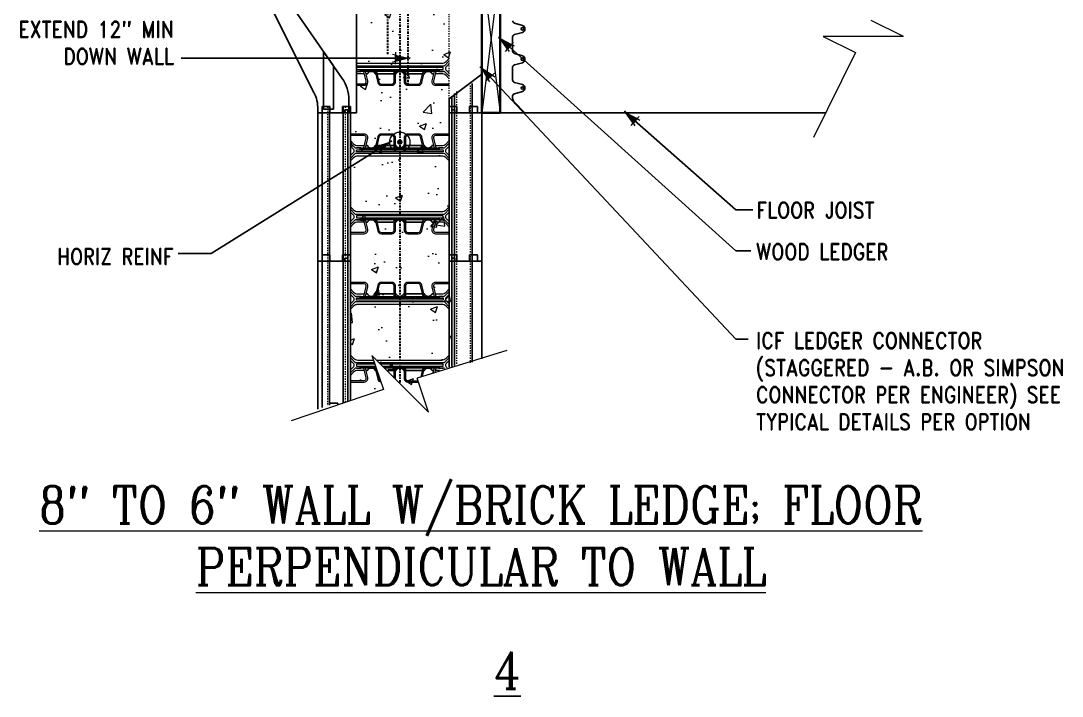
# Model space of a CAD drawing. Header units: inches. Extents: x -27.6 to 57.6, y 47.4 to 133.3.
# Drawn here: x -26.7 to 57.6, y 47.4 to 102 of the extents above; entities that cross this region are included whole.
import ezdxf

# ---------------------------------------------------------------- set-up
doc = ezdxf.new("R2010")
doc.units = ezdxf.units.IN
doc.header["$MEASUREMENT"] = 0
for name, pattern in [('CENTER', [2, 1.25, -0.25, 0.25, -0.25]), ('DASHED2', [0.375, 0.25, -0.125]), ('HIDDEN', [0.375, 0.25, -0.125]), ('HIDDEN2', [0.1875, 0.125, -0.0625])]:
    doc.linetypes.add(name, pattern=pattern)
doc.layers.get('Defpoints').update_dxf_attribs({"color": 252})
for name, color, linetype, lineweight in [('A2 Hatch', 8, 'Continuous', 9), ('A4 medium', 7, 'Continuous', 35), ('DETAILS', 7, 'Continuous', 13), ('DIM', 3, 'Continuous', 13), ('REBAR', 2, 'CENTER', 30)]:
    doc.layers.add(name, color=color, linetype=linetype, lineweight=lineweight)
doc.styles.add('ARCTEXT', font='arctext.shx', dxfattribs={"width": 0.85})
doc.styles.add('RomanC', font='romanc.shx', dxfattribs={"width": 0.85, "height": 5})
doc.styles.add('ROMAND', font='romand.shx', dxfattribs={"width": 0.85})
doc.dimstyles.new('ARCTEXT1-4', dxfattribs={"dimtxt": 4, "dimasz": 2, "dimexe": 2, "dimexo": 2, "dimgap": 2, "dimtad": 1, "dimdec": 4, "dimzin": 3, "dimdsep": 46, "dimlunit": 4, "dimtxsty": 'ARCTEXT', "dimblk": 'ARCHTICK', "dimcen": 2, "dimaunit": 1, "dimadec": 0, "dimazin": 0, "dimtfac": 1, "dimtdec": 4, "dimtmove": 2, "dimatfit": 3, "dimldrblk": 'arrow', "dimfxl": 1, "dimtolj": 1, "dimtzin": 0, "dimarcsym": 0})

# ---------------------------------------------------------------- blocks, each defined once
blk = doc.blocks.new('_ArchTick')
at = {"color": 0, "linetype": 'ByBlock', "const_width": 0.15}
blk.add_lwpolyline([(-0.5, -0.5), (0.5, 0.5)], dxfattribs=at)
blk = doc.blocks.new('arrow')
at = {"layer": 'DIM'}
blk.add_hatch(color=253, dxfattribs=at).paths.add_polyline_path([(-2, 0.5), (-2, -0.5), (0, 0)])
at = {"layer": 'DIM', "lineweight": 9}
for points in [[(-2, 0.98), (-2, 0.5), (-2.47, 0.62)], [(0.37, 0.09), (0, 0)], [(0.37, -0.09), (0, 0)], [(-2, -0.98), (-2, -0.5), (-2.47, -0.62)]]:
    blk.add_lwpolyline(points, dxfattribs=at)
at = {"layer": 'DIM', "lineweight": 15}
blk.add_lwpolyline([(0, 0), (-2, -0.5), (-2, 0.5), (0, 0)], dxfattribs=at)

msp = doc.modelspace()

# ---------------------------------------------------------------- hatches: boundary and pattern name
at = {"layer": 'A2 Hatch', "ltscale": 0.15}
h = msp.add_hatch(dxfattribs=at)
h.set_pattern_fill('AR-CONC', color=256, scale=0.8, style=0)
h.set_pattern_definition([(50, (-3081.6697, 545.035), (5.7380815, -0.502017), [0.6, -6.6]), (355, (-3081.6697, 545.035), (-1.110011, 6.017537), [0.48, -5.28]), (100.45145, (-3081.1915, 544.993), (4.628071, 5.51552), [0.509922, -5.609137]), (46.1842, (-3081.67, 546.635), (8.537928, -1.324152), [0.9, -9.9]), (96.63564, (-3080.958, 546.5245), (7.477296, 7.792949), [0.764882, -8.413704]), (351.1842, (-3081.67, 546.635), (7.477296, 7.79295), [0.72, -7.92]), (21, (-3080.8697, 546.235), (4.7752564, -3.220951), [0.6, -6.6]), (326, (-3080.8697, 546.235), (1.946523, 5.8012), [0.48, -5.28]), (71.45144, (-3080.4717, 545.9664), (6.721779, 2.580249), [0.509922, -5.609137]), (37.5, (-3081.6697, 545.0348), (0.0972788, 2.6631508), [0, -5.216, 0, -5.36, 0, -5.3]), (7.5, (-3081.6697, 545.0348), (2.1045563, 3.1552937), [0, -3.056, 0, -5.096, 0, -2.02]), (327.5, (-3083.4537, 545.0348), (4.2705795, -0.180439), [0, -2, 0, -6.24, 0, -8.28]), (317.5, (-3084.2537, 545.035), (4.6654894, 0.80084), [0, -2.6, 0, -4.144, 0, -5.88])])
h.paths.add_polyline_path([(2.186, 128.948), (0.2, 128.274), (0, 71.259), (2.87, 72.232), (1.934, 74.992), (6.53, 70.396), (5.594, 73.156), (8.2, 74.04), (8.195, 106.621), (6.195, 106.621), (6.195, 130.308), (4.91, 129.872), (5.846, 127.112), (1.25, 131.708)])
h = msp.add_hatch(color=256, dxfattribs=at)
edge = h.paths.add_edge_path()
edge.add_arc((4, 92.231), 0.224, 0, 360)

# ---------------------------------------------------------------- linework, layer by layer
at = {"color": 1}
for p, q in [((-7.07, 106.604), (-0.661, 97.376)), ((0.5, 94.604), (0.5, 106.604)), ((10.625, 106.604), (10.625, 94.604)), ((-2.944, 96.239), (-6.993, 104.311)), ((-2.175, 94.894), (-2.175, 99.556)), ((-1.375, 98.404), (-2.175, 99.556)), ((-1.375, 94.894), (-1.375, 98.404)), ((8, 95.738), (10.625, 97.738)), ((9.86, 96.973), (9.86, 94.604)), ((8.415, 96.153), (8.415, 94.604)), ((-0.125, 95.665), (-0.125, 94.604)), ((8, 95.738), (8, 94.604)), ((8.2, 95.938), (8.2, 94.604)), ((-2.625, 94.604), (-2.625, 94.894)), ((-2.625, 94.604), (0, 94.604)), ((-2.625, 94.604), (-2.625, 82.604)), ((-2.625, 94.604), (-0.45, 94.604)), ((0.5, 94.604), (-2.625, 94.604)), ((-2.275, 95.104), (-1.65, 95.104)), ((-2.275, 95.104), (-2.275, 82.604)), ((-2.175, 94.894), (-1.375, 94.894)), ((-1.7, 95.104), (-1.7, 82.604)), ((-0.575, 94.604), (-1.7, 94.604)), ((-1.65, 95.104), (-1.65, 94.604)), ((-0.625, 95.104), (-0.625, 94.604)), ((-0.625, 95.104), (0, 95.104)), ((-0.575, 95.104), (-0.575, 82.604)), ((-0.45, 94.854), (-0.45, 94.604)), ((-0.45, 94.854), (-0.2, 94.854)), ((-0.2, 94.854), (-0.2, 82.604)), ((-0.2, 94.604), (0, 94.604)), ((0, 95.104), (0, 82.604)), ((8, 95.104), (8, 82.604)), ((8, 95.104), (8.625, 95.104)), ((8, 94.604), (10.625, 94.604)), ((8, 94.604), (8.2, 94.604)), ((8.2, 94.854), (8.2, 82.604)), ((8.2, 94.854), (8.45, 94.854)), ((8.415, 94.604), (10.625, 94.604)), ((8.415, 94.604), (8.415, 82.604)), ((8.45, 94.854), (8.45, 94.604)), ((8.625, 95.104), (8.625, 94.604)), ((9.65, 95.104), (9.65, 94.604)), ((9.65, 95.104), (10.275, 95.104)), ((9.86, 94.604), (9.86, 82.604)), ((10.275, 95.104), (10.275, 94.604)), ((10.625, 94.604), (10.625, 82.604)), ((-2.625, 82.604), (0, 82.604)), ((-2.625, 82.604), (-2.625, 70.631)), ((-2.625, 82.604), (-0.45, 82.604)), ((-2.275, 83.104), (-1.65, 83.104)), ((-2.275, 83.104), (-2.275, 70.749)), ((-1.7, 83.104), (-1.7, 70.944)), ((-0.575, 82.604), (-1.7, 82.604)), ((-1.65, 83.104), (-1.65, 82.604)), ((-0.625, 83.104), (-0.625, 82.604)), ((-0.625, 83.104), (0, 83.104)), ((-0.575, 83.104), (-0.575, 71.114)), ((-0.45, 82.854), (-0.45, 82.604)), ((-0.45, 82.854), (-0.2, 82.854)), ((-0.2, 82.854), (-0.2, 71.241)), ((-0.2, 82.604), (0, 82.604)), ((0, 83.104), (0, 71.309)), ((8, 83.104), (8, 74.022)), ((8, 83.104), (8.625, 83.104)), ((8, 82.604), (10.625, 82.604)), ((8, 82.604), (8.2, 82.604)), ((8.2, 82.854), (8.2, 74.09)), ((8.2, 82.854), (8.45, 82.854)), ((8.415, 82.604), (10.625, 82.604)), ((8.415, 82.604), (8.415, 74.163)), ((8.45, 82.854), (8.45, 82.604)), ((8.625, 83.104), (8.625, 82.604)), ((9.65, 83.104), (9.65, 82.604)), ((9.65, 83.104), (10.275, 83.104)), ((9.86, 82.604), (9.86, 74.441)), ((10.275, 83.104), (10.275, 82.604)), ((10.625, 82.604), (10.625, 74.7)), ((-1.65, 71.104), (-1.025, 71.104)), ((-1.025, 71.104), (-1.025, 70.961)), ((-0.625, 71.104), (-0.625, 71.097)), ((-0.625, 71.104), (-0.605, 71.104))]:
    msp.add_line(p, q, dxfattribs=at)
at = {"ltscale": 0.15}
for p, q in [((13.271, 101.848), (13.926, 101.67)), ((13.271, 101.848), (13.926, 101.67)), ((13.926, 101.107), (13.271, 100.929)), ((13.926, 101.107), (13.271, 100.929)), ((13.124, 100.736), (13.124, 99.588)), ((13.124, 99.728), (13.124, 99.588)), ((13.124, 99.728), (13.124, 99.588)), ((13.271, 99.395), (13.926, 99.217)), ((13.271, 99.395), (13.926, 99.217)), ((13.926, 98.654), (13.271, 98.476)), ((13.926, 98.654), (13.271, 98.476)), ((13.125, 97.257), (13.125, 98.303)), ((13.125, 97.257), (13.125, 98.303)), ((13.927, 96.886), (13.272, 97.064)), ((13.927, 96.886), (13.272, 97.064)), ((13.272, 96.144), (13.927, 96.322)), ((13.272, 96.144), (13.927, 96.322)), ((13.125, 95.811), (13.125, 95.951)), ((13.125, 95.811), (13.125, 95.951)), ((14.125, 94.604), (13.271, 95.458)), ((14.125, 94.604), (13.271, 95.458)), ((-1.65, 94.604), (-0.625, 94.604)), ((12.125, 94.604), (38.442, 94.604)), ((-1.65, 82.604), (-0.625, 82.604))]:
    msp.add_line(p, q, dxfattribs=at)
at = {"color": 1, "linetype": 'HIDDEN', "ltscale": 0.02}
for p, q in [((-2.275, 95.104), (-1.65, 95.104)), ((-1.65, 95.104), (-1.65, 94.604)), ((-0.625, 95.104), (-0.625, 94.604)), ((-0.625, 95.104), (0, 95.104)), ((8, 95.104), (8.625, 95.104)), ((8.625, 95.104), (8.625, 94.604)), ((9.65, 95.104), (9.65, 94.604)), ((9.65, 95.104), (10.275, 95.104)), ((10.275, 95.104), (10.275, 94.604)), ((-2.275, 83.104), (-1.65, 83.104)), ((-1.65, 83.104), (-1.65, 82.604)), ((-0.625, 83.104), (-0.625, 82.604)), ((-0.625, 83.104), (0, 83.104)), ((8, 83.104), (8.625, 83.104)), ((8.625, 83.104), (8.625, 82.604)), ((9.65, 83.104), (9.65, 82.604)), ((9.65, 83.104), (10.275, 83.104)), ((10.275, 83.104), (10.275, 82.604)), ((-1.65, 71.104), (-1.025, 71.104)), ((-1.025, 71.104), (-1.025, 70.961)), ((-0.625, 71.104), (-0.625, 71.097)), ((-0.625, 71.104), (-0.605, 71.104))]:
    msp.add_line(p, q, dxfattribs=at)
at = {"ltscale": 0.15}
for centre in [(13.924, 101.391), (13.924, 101.391), (13.924, 98.938), (13.924, 98.938), (13.925, 96.602), (13.925, 96.602)]:
    msp.add_circle(centre, 0.1, dxfattribs=at)
for centre, radius, start, end in [((13.324, 102.041), 0.2, 180, 254.79988), ((13.324, 102.041), 0.2, 180, 254.79988), ((13.824, 101.388), 0.3, 290, 70), ((13.824, 101.388), 0.3, 290, 70), ((13.324, 100.736), 0.2, 105.20374, 180), ((13.324, 100.736), 0.2, 105.20374, 180), ((13.324, 99.588), 0.2, 180, 254.79988), ((13.324, 99.588), 0.2, 180, 254.79988), ((13.824, 98.936), 0.3, 290, 70), ((13.824, 98.936), 0.3, 290, 70), ((13.324, 98.283), 0.2, 105.20374, 174.10289), ((13.324, 98.283), 0.2, 105.20374, 174.10289), ((13.325, 97.257), 0.2, 180, 254.79626), ((13.325, 97.257), 0.2, 180, 254.79626), ((13.825, 96.604), 0.3, 290, 70), ((13.825, 96.604), 0.3, 290, 70), ((13.325, 95.951), 0.2, 105.20012, 180), ((13.325, 95.951), 0.2, 105.20012, 180), ((13.625, 95.811), 0.5, 180, 225), ((13.625, 95.811), 0.5, 180, 225)]:
    msp.add_arc(centre, radius, start, end, dxfattribs=at)
at = {"color": 1}
for centre, start, end in [((-3.125, 95.665), 360, 34.77783), ((-5.625, 94.894), 0, 26.64228)]:
    msp.add_arc(centre, 3, start, end, dxfattribs=at)
at = {"layer": 'A2 Hatch', "ltscale": 0.15}
for p, q in [((10.625, 106.604), (12.125, 94.604)), ((12.125, 106.604), (10.625, 94.604))]:
    msp.add_line(p, q, dxfattribs=at)
at = {"layer": 'A2 Hatch', "linetype": 'DASHED2', "ltscale": 0.15}
for p, q in [((8, 95.738), (8, 105.47)), ((8.575, 96.313), (8.575, 94.604)), ((9.7, 96.813), (9.7, 94.604)), ((-1.86, 95.104), (-1.86, 82.604)), ((-0.415, 95.104), (-0.415, 82.604)), ((8.575, 94.604), (8.575, 82.604)), ((9.7, 94.604), (9.7, 82.604)), ((-1.86, 83.104), (-1.86, 70.89)), ((-0.415, 83.104), (-0.415, 71.168)), ((8.575, 82.604), (8.575, 74.217)), ((9.7, 82.604), (9.7, 74.387))]:
    msp.add_line(p, q, dxfattribs=at)
at = {"layer": 'A2 Hatch', "linetype": 'HIDDEN2', "ltscale": 0.15}
for p, q in [((-2.275, 95.104), (-2.275, 94.604)), ((-1.65, 95.104), (-2.275, 95.104)), ((-1.65, 95.104), (-1.65, 94.604)), ((-0.625, 95.104), (-0.625, 94.604)), ((0, 95.104), (-0.625, 95.104)), ((0, 95.104), (0, 94.604))]:
    msp.add_line(p, q, dxfattribs=at)
at = {"layer": 'A2 Hatch', "ltscale": 0.15}
msp.add_circle((4, 92.231), 0.816, dxfattribs=at)
at = {"layer": 'A4 medium', "ltscale": 0.15}
msp.add_lwpolyline([(12.125, 94.604), (12.125, 106.604), (10.625, 106.604), (10.625, 94.604)], close=True, dxfattribs=at)
at = {"layer": 'DETAILS', "color": 6, "lineweight": 20}
for p, q in [((3.551, 73.754), (2.954, 73.754)), ((2.954, 73.754), (3.551, 73.754))]:
    msp.add_line(p, q, dxfattribs=at)
for points in [[(0.5, 98.616, 0.0537), (0.606, 98.604), (4, 98.604), (7.393, 98.604, 0.198912), (7.747, 98.751), (8, 99.003)], [(0.5, 98.404), (4, 98.404), (7.559, 98.404, 0.198912), (7.629, 98.433), (8, 98.803)], [(0.5, 96.954), (1.12, 96.954, 0.485338), (1.286, 97.164), (1.095, 97.954), (0.499, 97.954), (0.749, 97.954), (0.849, 97.954)], [(3.669, 97.754, 0.279322), (3.714, 97.781, -0.279322), (4, 97.954), (0.5, 97.954)], [(0.5, 96.824), (1.12, 96.824, 0.485338), (1.412, 97.194), (1.229, 97.954)], [(1.143, 97.754), (0.606, 97.754, 0.0537), (0.5, 97.743, 0.0537)], [(1.37, 97.754), (1.277, 97.754), (1.37, 97.754, 0.279322), (1.414, 97.781, -0.605918), (1.986, 97.781, 0.279322), (2.03, 97.754)], [(2, 97.954), (2.217, 97.054, 0.346495), (2.509, 96.824), (3.351, 96.824, 0.414214), (3.651, 97.124), (3.651, 97.954)], [(2.103, 97.954), (2.315, 97.077, 0.346495), (2.509, 96.924), (3.351, 96.924, 0.414214), (3.551, 97.124), (3.551, 97.954)], [(8, 97.555), (7.629, 97.925, 0.198912), (7.559, 97.954), (4, 97.954, -0.279322), (4.285, 97.781, 0.279322), (4.33, 97.754)], [(4.348, 97.954), (4.348, 97.124, 0.414214), (4.648, 96.824), (5.49, 96.824, 0.346495), (5.782, 97.054), (5.999, 97.954)], [(4.448, 97.954), (4.448, 97.124, 0.414214), (4.648, 96.924), (5.49, 96.924, 0.346495), (5.685, 97.077), (5.896, 97.954)], [(5.969, 97.754, 0.279322), (6.013, 97.781, -0.605918), (6.585, 97.781, 0.279322), (6.629, 97.754), (6.722, 97.754), (6.629, 97.754)], [(6.77, 97.954), (6.587, 97.194, 0.485338), (6.879, 96.824), (8, 96.824)], [(7.15, 97.954), (7.25, 97.954), (7.5, 97.954), (6.904, 97.954), (6.714, 97.164, 0.485338), (6.879, 96.954), (8, 96.954)], [(8, 97.355), (7.747, 97.608, 0.198912), (7.393, 97.754), (6.856, 97.754)], [(8, 98.553), (7.731, 98.285, 0.414214), (7.731, 98.073), (8, 97.805)], [(1.229, 91.754), (1.412, 92.514, 0.485338), (1.12, 92.884), (0, 92.884)], [(0.849, 91.754), (0.749, 91.754), (0.499, 91.754), (1.095, 91.754), (1.286, 92.544, 0.485338), (1.12, 92.754), (0, 92.754)], [(3.651, 91.754), (3.651, 92.584, 0.414214), (3.351, 92.884), (2.509, 92.884, 0.346495), (2.217, 92.654), (2, 91.754)], [(3.551, 91.754), (3.551, 92.584, 0.414214), (3.351, 92.784), (2.509, 92.784, 0.346495), (2.315, 92.631), (2.103, 91.754)], [(5.999, 91.754), (5.782, 92.654, 0.346495), (5.49, 92.884), (4.648, 92.884, 0.414214), (4.348, 92.584), (4.348, 91.754)], [(5.896, 91.754), (5.685, 92.631, 0.346495), (5.49, 92.784), (4.648, 92.784, 0.414214), (4.448, 92.584), (4.448, 91.754)], [(8, 92.884), (6.879, 92.884, 0.485338), (6.587, 92.514), (6.77, 91.754)], [(8, 92.754), (6.879, 92.754, 0.485338), (6.714, 92.544), (6.904, 91.754), (7.5, 91.754), (7.25, 91.754), (7.15, 91.754)], [(0, 92.353), (0.252, 92.101, 0.198912), (0.606, 91.954), (1.143, 91.954)], [(0, 92.153), (0.37, 91.783, 0.198912), (0.44, 91.754), (4, 91.754, -0.279322), (3.714, 91.927, 0.279322), (3.669, 91.954)], [(0, 91.155), (0.268, 91.423, 0.414214), (0.268, 91.635), (0, 91.903)], [(2.03, 91.954, 0.279322), (1.986, 91.927, -0.605918), (1.414, 91.927, 0.279322), (1.37, 91.954), (1.277, 91.954), (1.37, 91.954)], [(4.33, 91.954, 0.279322), (4.285, 91.927, -0.279322), (4, 91.754), (7.559, 91.754, 0.198912), (7.629, 91.783), (8, 92.153)], [(6.629, 91.954), (6.722, 91.954), (6.629, 91.954, 0.279322), (6.585, 91.927, -0.605918), (6.013, 91.927, 0.279322), (5.969, 91.954)], [(6.856, 91.954), (7.393, 91.954, 0.198912), (7.747, 92.101), (8, 92.353)], [(8, 91.903), (7.731, 91.635, 0.414214), (7.731, 91.423), (8, 91.155)], [(8, 90.905), (7.629, 91.275, 0.198912), (7.559, 91.304), (4, 91.304), (0.44, 91.304, 0.198912), (0.37, 91.275), (0, 90.905)], [(8, 90.705), (7.747, 90.958, 0.198912), (7.393, 91.104), (4, 91.104), (0.606, 91.104, 0.198912), (0.252, 90.958), (0, 90.705)], [(0, 87.003), (0.252, 86.751, 0.198912), (0.606, 86.604), (4, 86.604), (7.393, 86.604, 0.198912), (7.747, 86.751), (8, 87.003)], [(0, 86.803), (0.37, 86.433, 0.198912), (0.44, 86.404), (4, 86.404), (7.559, 86.404, 0.198912), (7.629, 86.433), (8, 86.803)], [(0, 85.805), (0.268, 86.073, 0.414214), (0.268, 86.285), (0, 86.553)], [(3.669, 85.754, 0.279322), (3.714, 85.781, -0.279322), (4, 85.954), (0.44, 85.954, 0.198912), (0.37, 85.925), (0, 85.555)], [(0, 84.954), (1.12, 84.954, 0.485338), (1.286, 85.164), (1.095, 85.954), (0.499, 85.954), (0.749, 85.954), (0.849, 85.954)], [(0, 84.824), (1.12, 84.824, 0.485338), (1.412, 85.194), (1.229, 85.954)], [(1.37, 85.754), (1.277, 85.754), (1.37, 85.754, 0.279322), (1.414, 85.781, -0.605918), (1.986, 85.781, 0.279322), (2.03, 85.754)], [(2, 85.954), (2.217, 85.054, 0.346495), (2.509, 84.824), (3.351, 84.824, 0.414214), (3.651, 85.124), (3.651, 85.954)], [(2.103, 85.954), (2.315, 85.077, 0.346495), (2.509, 84.924), (3.351, 84.924, 0.414214), (3.551, 85.124), (3.551, 85.954)], [(8, 85.555), (7.629, 85.925, 0.198912), (7.559, 85.954), (4, 85.954, -0.279322), (4.285, 85.781, 0.279322), (4.33, 85.754)], [(4.348, 85.954), (4.348, 85.124, 0.414214), (4.648, 84.824), (5.49, 84.824, 0.346495), (5.782, 85.054), (5.999, 85.954)], [(4.448, 85.954), (4.448, 85.124, 0.414214), (4.648, 84.924), (5.49, 84.924, 0.346495), (5.685, 85.077), (5.896, 85.954)], [(5.969, 85.754, 0.279322), (6.013, 85.781, -0.605918), (6.585, 85.781, 0.279322), (6.629, 85.754), (6.722, 85.754), (6.629, 85.754)], [(6.77, 85.954), (6.587, 85.194, 0.485338), (6.879, 84.824), (8, 84.824)], [(7.15, 85.954), (7.25, 85.954), (7.5, 85.954), (6.904, 85.954), (6.714, 85.164, 0.485338), (6.879, 84.954), (8, 84.954)], [(8, 86.553), (7.731, 86.285, 0.414214), (7.731, 86.073), (8, 85.805)], [(1.143, 85.754), (0.606, 85.754, 0.198912), (0.252, 85.608), (0, 85.355)], [(8, 85.355), (7.747, 85.608, 0.198912), (7.393, 85.754), (6.856, 85.754)], [(1.229, 79.754), (1.412, 80.514, 0.485338), (1.12, 80.884), (0, 80.884)], [(3.651, 79.754), (3.651, 80.584, 0.414214), (3.351, 80.884), (2.509, 80.884, 0.346495), (2.217, 80.654), (2, 79.754)], [(5.999, 79.754), (5.782, 80.654, 0.346495), (5.49, 80.884), (4.648, 80.884, 0.414214), (4.348, 80.584), (4.348, 79.754)], [(8, 80.884), (6.879, 80.884, 0.485338), (6.587, 80.514), (6.77, 79.754)], [(0.849, 79.754), (0.749, 79.754), (0.499, 79.754), (1.095, 79.754), (1.286, 80.544, 0.485338), (1.12, 80.754), (0, 80.754)], [(0, 80.353), (0.252, 80.101, 0.198912), (0.606, 79.954), (1.143, 79.954)], [(0, 80.153), (0.37, 79.783, 0.198912), (0.44, 79.754), (4, 79.754, -0.279322), (3.714, 79.927, 0.279322), (3.669, 79.954)], [(3.551, 79.754), (3.551, 80.584, 0.414214), (3.351, 80.784), (2.509, 80.784, 0.346495), (2.315, 80.631), (2.103, 79.754)], [(4.33, 79.954, 0.279322), (4.285, 79.927, -0.279322), (4, 79.754), (7.559, 79.754, 0.198912), (7.629, 79.783), (8, 80.153)], [(5.896, 79.754), (5.685, 80.631, 0.346495), (5.49, 80.784), (4.648, 80.784, 0.414214), (4.448, 80.584), (4.448, 79.754)], [(8, 80.754), (6.879, 80.754, 0.485338), (6.714, 80.544), (6.904, 79.754), (7.5, 79.754), (7.25, 79.754), (7.15, 79.754)], [(6.856, 79.954), (7.393, 79.954, 0.198912), (7.747, 80.101), (8, 80.353)], [(0, 79.155), (0.268, 79.423, 0.414214), (0.268, 79.635), (0, 79.903)], [(8, 78.905), (7.629, 79.275, 0.198912), (7.559, 79.304), (4, 79.304), (0.44, 79.304, 0.198912), (0.37, 79.275), (0, 78.905)], [(2.03, 79.954, 0.279322), (1.986, 79.927, -0.605918), (1.414, 79.927, 0.279322), (1.37, 79.954), (1.277, 79.954), (1.37, 79.954)], [(6.629, 79.954), (6.722, 79.954), (6.629, 79.954, 0.279322), (6.585, 79.927, -0.605918), (6.013, 79.927, 0.279322), (5.969, 79.954)], [(8, 79.903), (7.731, 79.635, 0.414214), (7.731, 79.423), (8, 79.155)], [(8, 78.705), (7.747, 78.958, 0.198912), (7.393, 79.104), (4, 79.104), (0.606, 79.104, 0.198912), (0.252, 78.958), (0, 78.705)], [(0, 75.003), (0.252, 74.751, 0.198912), (0.606, 74.604), (1.859, 74.604)], [(2.104, 74.604), (4, 74.604), (7.393, 74.604, 0.198912), (7.747, 74.751), (8, 75.003)], [(0, 74.803), (0.37, 74.433, 0.198912), (0.44, 74.404), (1.927, 74.404)], [(0, 73.805), (0.268, 74.073, 0.414214), (0.268, 74.285), (0, 74.553)], [(2.304, 74.404), (4, 74.404), (7.559, 74.404, 0.198912), (7.629, 74.433), (8, 74.803)], [(8, 74.553), (7.731, 74.285, 0.414214), (7.731, 74.073), (7.837, 73.967)], [(0, 72.954), (1.12, 72.954, 0.485338), (1.286, 73.164), (1.095, 73.954), (0.499, 73.954), (0.749, 73.954), (0.849, 73.954)], [(0, 72.824), (1.12, 72.824, 0.485338), (1.412, 73.194), (1.229, 73.954)], [(2.08, 73.954), (0.44, 73.954, 0.198912), (0.37, 73.925), (0, 73.555)], [(1.143, 73.754), (0.606, 73.754, 0.198912), (0.252, 73.608), (0, 73.355)], [(2.046, 74.054), (0.849, 74.054), (0.751, 74.032, 0.780776), (0.751, 74.026), (0.849, 74.004), (2.063, 74.004)], [(1.37, 73.754), (1.277, 73.754), (1.37, 73.754, 0.279322), (1.414, 73.781, -0.605918), (1.986, 73.781, 0.279322), (2.03, 73.754)], [(2, 73.954), (2.217, 73.054, 0.302614), (2.462, 72.828, 0.302614)], [(2.161, 73.714), (2.315, 73.077, 0.225019), (2.422, 72.944)], [(2.704, 74.004), (4, 74.004), (7.15, 74.004), (7.248, 74.026, 0.780776), (7.248, 74.032), (7.15, 74.054), (4, 74.054), (2.654, 74.054)], [(3.669, 73.754, 0.279322), (3.714, 73.781, -0.279322), (4, 73.954), (2.754, 73.954)], [(3.645, 73.063, 0.051306), (3.651, 73.124), (3.651, 73.954)], [(7.651, 73.904), (7.629, 73.925, 0.198912), (7.559, 73.954), (4, 73.954, -0.279322), (4.285, 73.781, 0.279322), (4.33, 73.754)], [(4.348, 73.954), (4.348, 73.124, 0.414214), (4.648, 72.824), (5.49, 72.824, 0.00833), (5.5, 72.824, 0.00833)], [(4.448, 73.954), (4.448, 73.124, 0.414214), (4.648, 72.924), (5.466, 72.924)], [(5.969, 73.754, 0.279322), (6.013, 73.781, -0.605918), (6.585, 73.781, 0.279322), (6.629, 73.754), (6.722, 73.754), (6.629, 73.754)]]:
    msp.add_lwpolyline(points, format="xyb", dxfattribs=at)
for points in [[(4, 98.104), (7.5, 98.104), (7.5, 98.254), (4, 98.254), (0.499, 98.254), (0.499, 98.104)], [(2.048, 97.754), (2.03, 97.754)], [(3.551, 97.754), (2.151, 97.754)], [(3.651, 97.754), (3.669, 97.754)], [(4.348, 97.754), (4.33, 97.754)], [(4.448, 97.754), (5.848, 97.754)], [(5.951, 97.754), (5.969, 97.754)], [(2.048, 91.954), (2.03, 91.954)], [(3.551, 91.954), (2.151, 91.954)], [(3.651, 91.954), (3.669, 91.954)], [(4.348, 91.954), (4.33, 91.954)], [(4.448, 91.954), (5.848, 91.954)], [(5.951, 91.954), (5.969, 91.954)], [(4, 91.604), (7.5, 91.604), (7.5, 91.454), (4, 91.454), (0.499, 91.454), (0.499, 91.604)], [(4, 86.104), (7.5, 86.104), (7.5, 86.254), (4, 86.254), (0.499, 86.254), (0.499, 86.104)], [(2.048, 85.754), (2.03, 85.754)], [(3.551, 85.754), (2.151, 85.754)], [(3.651, 85.754), (3.669, 85.754)], [(4.348, 85.754), (4.33, 85.754)], [(4.448, 85.754), (5.848, 85.754)], [(5.951, 85.754), (5.969, 85.754)], [(4, 79.604), (7.5, 79.604), (7.5, 79.454), (4, 79.454), (0.499, 79.454), (0.499, 79.604)], [(2.048, 79.954), (2.03, 79.954)], [(3.551, 79.954), (2.151, 79.954)], [(3.651, 79.954), (3.669, 79.954)], [(4.348, 79.954), (4.33, 79.954)], [(4.448, 79.954), (5.848, 79.954)], [(5.951, 79.954), (5.969, 79.954)], [(2.048, 73.754), (2.03, 73.754)], [(3.651, 73.754), (3.669, 73.754)], [(4.348, 73.754), (4.33, 73.754)], [(4.448, 73.754), (5.848, 73.754)], [(5.951, 73.754), (5.969, 73.754)]]:
    msp.add_lwpolyline(points, close=True, dxfattribs=at)
for points in [[(4, 98.004), (7.15, 98.004), (7.248, 98.026, 0.780776), (7.248, 98.032), (7.15, 98.054), (4, 98.054), (0.849, 98.054), (0.751, 98.032, 0.780776), (0.751, 98.026), (0.849, 98.004)], [(4, 91.704), (0.849, 91.704), (0.751, 91.682, 0.780776), (0.751, 91.676), (0.849, 91.654), (4, 91.654), (7.15, 91.654), (7.248, 91.676, 0.780776), (7.248, 91.682), (7.15, 91.704)], [(4, 86.004), (7.15, 86.004), (7.248, 86.026, 0.780776), (7.248, 86.032), (7.15, 86.054), (4, 86.054), (0.849, 86.054), (0.751, 86.032, 0.780776), (0.751, 86.026), (0.849, 86.004)], [(4, 79.704), (0.849, 79.704), (0.751, 79.682, 0.780776), (0.751, 79.676), (0.849, 79.654), (4, 79.654), (7.15, 79.654), (7.248, 79.676, 0.780776), (7.248, 79.682), (7.15, 79.704)]]:
    msp.add_lwpolyline(points, format="xyb", close=True, dxfattribs=at)
for points in [[(1.978, 74.254), (0.499, 74.254), (0.499, 74.104), (2.029, 74.104)], [(2.604, 74.104), (4, 74.104), (7.5, 74.104), (7.5, 74.254), (4, 74.254), (2.454, 74.254)], [(3.551, 73.157), (3.551, 73.954)], [(5.727, 73.251), (5.896, 73.954)], [(5.839, 73.289), (5.999, 73.954)], [(6.77, 73.954), (6.679, 73.574)], [(7.15, 73.954), (7.25, 73.954), (7.5, 73.954), (6.904, 73.954), (6.824, 73.624)], [(7.209, 73.754), (6.856, 73.754)]]:
    msp.add_lwpolyline(points, dxfattribs=at)
at = {"layer": 'DIM'}
for p, q in [((44.736, 100.772), (42.122, 102.062)), ((44.736, 100.772), (38.236, 100.772)), ((38.236, 100.772), (40.849, 99.482)), ((40.849, 99.482), (37.455, 92.604)), ((1.733, 74.975), (2.67, 72.215)), ((6.33, 70.378), (1.733, 74.975)), ((12.646, 75.386), (5.394, 73.138)), ((6.33, 70.378), (5.394, 73.138)), ((2.67, 72.215), (-4.795, 69.683))]:
    msp.add_line(p, q, dxfattribs=at)
at = {"layer": 'REBAR', "ltscale": 0.15}
for p, q in [((2.997, 129.743), (2.997, 99.342)), ((4, 117.828), (4, 72.709)), ((4.649, 103.612), (4.649, 96.857))]:
    msp.add_line(p, q, dxfattribs=at)

# ---------------------------------------------------------------- texts
at = {"layer": 'Defpoints', "insert": (12.709, 51.01), "char_height": 3, "width": 90.08, "attachment_point": 2, "style": 'RomanC'}
msp.add_mtext('{\\L4\\P}\\P            ', dxfattribs=at)
at = {"layer": 'DIM', "color": 3, "char_height": 1.3125, "style": 'ROMAND'}
for s, insert, width, attachment_point in [('EXTEND 12" MIN DOWN WALL ', (-14.273, 102.005), 16.76305, 3), ('FLOOR JOIST ', (32.848, 87.38), 22.68955, 1), ('HORIZ REINF ', (-14.304, 83.63), 22.68955, 3), ('WOOD LEDGER', (32.808, 84.016), 22.68955, 1), ('ICF LEDGER CONNECTOR\\P(STAGGERED - A.B. OR SIMPSON CONNECTOR PER ENGINEER) SEE TYPICAL DETAILS PER OPTION ', (32.812, 76.827), 29.49454, 1)]:
    msp.add_mtext(s, dxfattribs=dict(at, insert=insert, width=width, attachment_point=attachment_point))
at = {"layer": 'DIM', "insert": (10.55, 64.391), "char_height": 3, "width": 79.93274, "attachment_point": 2, "style": 'ARCTEXT'}
msp.add_mtext('{\\Fromanc.shx|c0;\\L8" TO 6" WALL W/BRICK LEDGE; FLOOR PERPENDICULAR TO WALL}\\P           \\P          ', dxfattribs=at)

# ---------------------------------------------------------------- leaders
at = {"layer": 'DIM'}
for points in [[(12.125, 100.604), (31.175, 83.437), (32.385, 83.435)], [(4.649, 99.014), (-13.683, 99.014)], [(10.625, 98.212), (31.175, 76.298), (32.175, 76.297)], [(22.296, 94.604), (31.175, 86.744), (32.568, 86.745)], [(3.184, 92.231), (-11.256, 83.227), (-13.92, 83.227)]]:
    msp.add_leader(points, dimstyle='ARCTEXT1-4', override={"dimasz": 0.5, "dimtad": 0}, dxfattribs=at)

doc.saveas('drawing.dxf')
